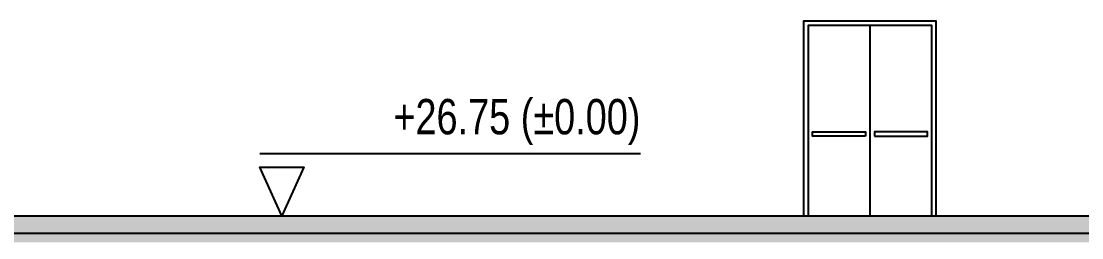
# Model space of a CAD drawing. Header units: centimetres. Extents: x 26569 to 160723, y -3143 to 14565.
# Drawn here: x 39577 to 40176, y 5938 to 6061 of the extents above; entities that cross this region are included whole.
import ezdxf

# ---------------------------------------------------------------- set-up
doc = ezdxf.new("R2010")
doc.units = ezdxf.units.CM
doc.header["$LTSCALE"] = 100
for name, color, linetype in [('A-ANNO-DIMS', 187, 'Continuous'), ('A-ELEV-03', 251, 'Continuous'), ('S-CONC', 5, 'Continuous'), ('S-HTCH', 8, 'Continuous')]:
    doc.layers.add(name, color=color, linetype=linetype)
doc.styles.add('Fields_100', font='act_simplex.shx', dxfattribs={"width": 0.8, "height": 20})

msp = doc.modelspace()

# ---------------------------------------------------------------- hatches: boundary and pattern name
at = {"layer": 'S-HTCH'}
h = msp.add_hatch(dxfattribs=at)
h.set_pattern_fill('ANSI33', color=256, scale=0.5, style=0)
h.set_pattern_definition([(45, (27417.0162, 6583.6334), (-2.245064, 2.245064), []), (45, (27419.2613, 6583.6334), (-2.245064, 2.245064), [1.5875, -0.79375])])
h.paths.add_polyline_path([(40149.23, 5940.51), (40149.23, 5950.51), (32204.23, 5950.51), (32204.23, 5940.51)])
h.paths.add_polyline_path([(40149.23, 5950.51), (40149.23, 5940.51), (41098.48, 5940.51), (41098.48, 5950.51)])
h = msp.add_hatch(dxfattribs=at)
h.set_pattern_fill('AR-CONC', color=256, scale=0.05, style=0)
h.set_pattern_definition([(50, (-33454.4515, 6751.264), (9.10923345, -0.7969543), [0.9525, -10.4775]), (355, (-33454.4515, 6751.264), (-1.7621711, 9.5528423), [0.762, -8.3820292]), (100.451445, (-33453.692, 6751.198), (7.3470624, 8.7558876), [0.8095004, -8.9045122]), (46.1842, (-33454.452, 6753.804), (13.553952, -2.1021164), [1.42875, -15.71625]), (96.635558, (-33453.322, 6753.629), (11.8702067, 12.3713062), [1.2142512, -13.3567804]), (351.184151, (-33454.452, 6753.804), (11.8702067, 12.3713062), [1.1429984, -12.5729866]), (21, (-33453.1815, 6753.169), (7.5807196, -5.1132599), [0.9525, -10.4775]), (326, (-33453.1815, 6753.169), (3.0901014, 9.2093983), [0.762, -8.382]), (71.451445, (-33452.55, 6752.743), (10.670821, 4.0961384), [0.8095004, -8.9044969]), (37.5, (-33454.4515, 6751.264), (0.15443016, 4.22775194), [0, -8.2804, 0, -8.509, 0, -8.41375]), (7.5, (-33454.4515, 6751.264), (3.34098313, 5.00902874), [0, -4.8514, 0, -8.0899, 0, -3.20675]), (327.5, (-33457.2836, 6751.264), (6.77952976, -0.2864372), [0, -3.175, 0, -9.906, 0, -13.1445]), (317.5, (-33458.5536, 6751.264), (7.40645907, 1.27132455), [0, -4.1275, 0, -6.5786, 0, -9.3345])])
h.paths.add_polyline_path([(41085.73, 5940.51), (32204.23, 5940.51), (32204.23, 5935.51), (41085.73, 5935.51)])

# ---------------------------------------------------------------- linework, layer by layer
at = {"layer": 'A-ANNO-DIMS'}
msp.add_lwpolyline([(39927.01, 5985.51), (39711.87, 5985.51)], dxfattribs=at)
msp.add_lwpolyline([(39724.37, 5950.51), (39711.87, 5978.01), (39736.87, 5978.01)], close=True, dxfattribs=at)
at = {"layer": 'A-ELEV-03'}
msp.add_line((40056.73, 6058.01), (40056.73, 5950.51), dxfattribs=at)
for points in [[(40094.23, 5950.51), (40094.23, 6060.51), (40019.23, 6060.51), (40019.23, 5950.51)], [(40091.73, 5950.51), (40091.73, 6058.01), (40021.73, 6058.01), (40021.73, 5950.51)]]:
    msp.add_lwpolyline(points, dxfattribs=at)
for points in [[(40054.23, 5995.51), (40024.23, 5995.51), (40024.23, 5998.01), (40054.23, 5998.01)], [(40059.23, 5995.51), (40089.23, 5995.51), (40089.23, 5998.01), (40059.23, 5998.01)]]:
    msp.add_lwpolyline(points, close=True, dxfattribs=at)
at = {"layer": 'S-CONC'}
for points in [[(40149.23, 5940.51), (32204.23, 5940.51), (32204.23, 5950.51), (40149.23, 5950.51)], [(40149.23, 5950.51), (41098.48, 5950.51)], [(41098.48, 5940.51), (40149.23, 5940.51)]]:
    msp.add_lwpolyline(points, dxfattribs=at)

# ---------------------------------------------------------------- texts
at = {"layer": 'A-ANNO-DIMS', "color": 50, "insert": (39927.01, 5990.51), "char_height": 20, "attachment_point": 9, "style": 'Fields_100'}
msp.add_mtext_dynamic_manual_height_columns('+26.75 (%%P0.00)', width=226.336, gutter_width=100, heights=[0], dxfattribs=at)

doc.saveas('drawing.dxf')
